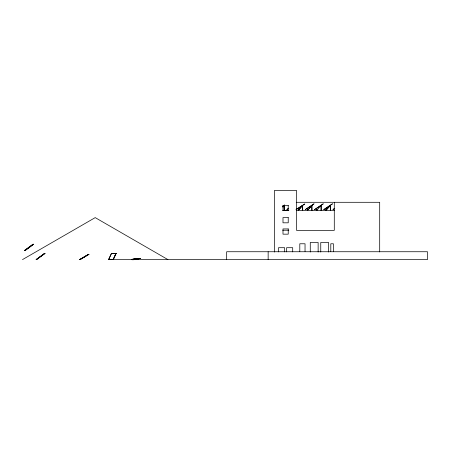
<?xml version="1.0" encoding="UTF-8"?>
<svg xmlns="http://www.w3.org/2000/svg" width="450" height="450" viewBox="0 0 450 450"><rect width="100%" height="100%" fill="white"/><g stroke="black" fill="none" stroke-linecap="round" stroke-linejoin="round"><path stroke-width="0.67" d="M226.671 259.599L226.671 251.741L427.5 251.741L427.5 259.599L108.602 259.599L111.454 253.378L116.106 253.378L113.254 259.599L116.106 253.378M108.602 259.599L111.51 253.434M113.169 259.442L115.999 253.434M282.881 206.91L284.209 205.363M282.938 206.955L284.136 205.408M302.591 205.408L298.344 210.398L302.664 205.363M316.822 210.375L316.727 208.288L316.8 210.398L321.126 205.363M330.317 210.375L330.317 205.459L325.98 210.352L330.356 205.363M24.694 250.329L33.075 244.221L33.581 244.328L25.2 250.436L24.694 250.329L25.183 250.279M24.767 250.436L33.075 244.221M33.502 244.221L25.2 250.436M45 253.485L36.186 259.599L44.488 253.378L45 253.485L44.426 253.434M36.186 259.599L44.567 253.485M44.921 253.378L36.619 259.599M282.774 206.134L284.535 204.992M282.864 206.235L284.608 205.104M288.574 208.361L286.785 209.526L288.602 208.502M296.089 209.475L304.808 203.968L296.089 209.632M334.721 208.361L332.933 209.526L334.749 208.502M22.5 259.599L95.214 217.62L167.929 259.599M135.017 258.666L131.271 259.599L135.681 258.39M135.709 259.459C148.084 256.489 133.02 260.887 131.265 259.47M296.224 202.297L379.693 202.297L379.693 251.938M321.182 210.375L321.053 205.408M330.317 205.459L330.412 210.375M298.266 210.375L298.361 208.288L298.361 210.375M307.496 210.375L307.496 208.288L307.592 210.375M326.053 210.375L325.957 208.288L325.957 210.375M282.538 210.375L288.855 210.375M296.572 210.375L334.451 210.375M282.696 230.237L288.861 230.237M33.008 244.271L33.581 244.328M116.134 253.485L111.454 253.378M140.124 258.384L135.636 258.384L140.13 258.514M36.107 259.493L36.602 259.442M108.574 259.493L113.226 259.493M321.159 205.481L321.086 210.375M311.895 205.363L311.957 210.375M311.822 205.408L311.856 210.375M334.288 202.297L334.288 230.349L296.527 230.349L296.527 190.401L274.477 190.401L274.477 252.067M333.416 251.46L333.416 243.776L330.795 243.776L330.795 251.46M328.613 252.028L328.613 242.466L320.754 242.466L320.754 252.028M318.139 252.028L318.139 242.466L310.275 242.466L310.275 252.028M305.038 251.46L305.038 243.776L299.801 243.776L299.801 251.46M302.726 210.375L302.631 205.459L302.631 210.375M292.702 251.893L292.702 247.703L286.594 247.703L286.594 251.893M284.631 251.893L284.631 247.703L278.516 247.703L278.516 251.893M284.265 210.375L284.169 205.459L284.169 210.375M268.149 251.741L268.149 259.599M311.878 205.436L307.519 210.352L311.934 205.481M313.971 203.861L305.319 209.632L313.971 203.861M323.196 203.861L314.544 209.632L323.196 203.861M332.426 203.861L323.775 209.632L332.426 203.861M88.611 254.267L79.672 259.582L88.611 254.267M88.987 254.284L80.044 259.599L88.987 254.284M288.231 205.352L282.994 205.352L282.994 210.594L288.231 210.594L288.231 205.352M288.231 217.581L282.994 217.581L282.994 222.817L288.231 222.817L288.231 217.581M288.231 228.932L282.994 228.932L282.994 234.169L288.231 234.169L288.231 228.932"/></g></svg>
